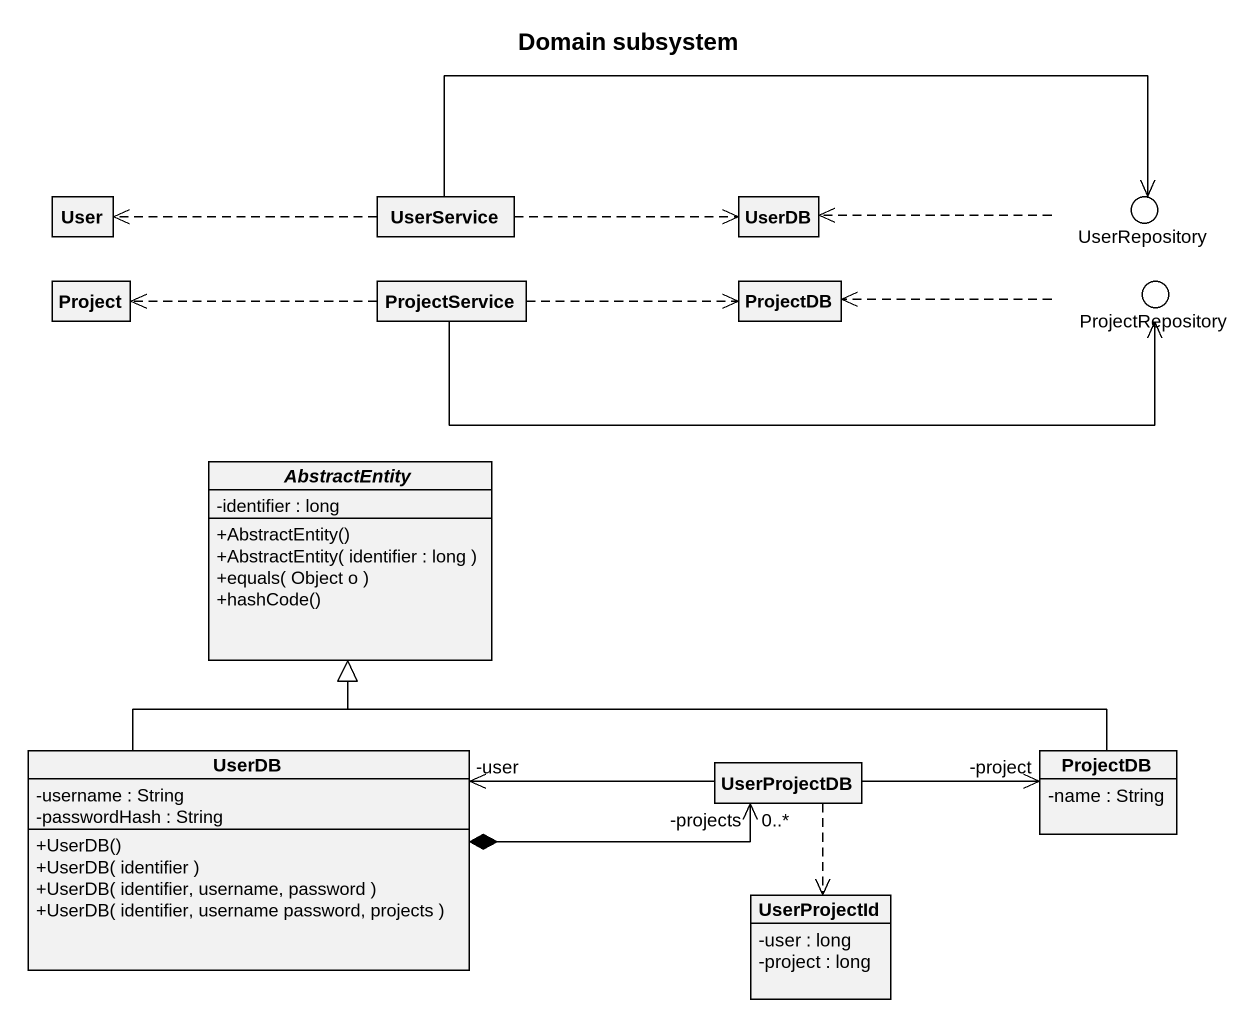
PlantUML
@startuml
title Domain subsystem
allowmixing
hide circle
hide empty members
skinparam classAttributeIconSize 0
class User
class UserService
class UserDB
() UserRepository
class Project
class ProjectService
class ProjectDB
() ProjectRepository
abstract class AbstractEntity {
  -identifier : long
  +AbstractEntity()
  +AbstractEntity( identifier : long )
  +equals( Object o )
  +hashCode()
}
class "UserDB" as UserDB_2 {
  -username : String
  -passwordHash : String
  +UserDB()
  +UserDB( identifier )
  +UserDB( identifier, username, password )
  +UserDB( identifier, username password, projects )
}
class UserProjectDB
class "ProjectDB" as ProjectDB_2 {
  -name : String
}
class UserProjectId {
  -user : long
  -project : long
}
UserService .left.> User
UserService .right.> UserDB
UserService -right-> UserRepository
UserRepository .left.> UserDB
ProjectService .left.> Project
ProjectService .right.> ProjectDB
ProjectService -right-> ProjectRepository
ProjectRepository .left.> ProjectDB
UserDB_2 -up-|> AbstractEntity
UserDB_2 *-right-> "-projects\n0..*" UserProjectDB
UserProjectDB -left-> "-user" UserDB_2
UserProjectDB -right-> "-project" ProjectDB_2
UserProjectDB ..> UserProjectId
ProjectDB_2 -left-|> AbstractEntity
@enduml
